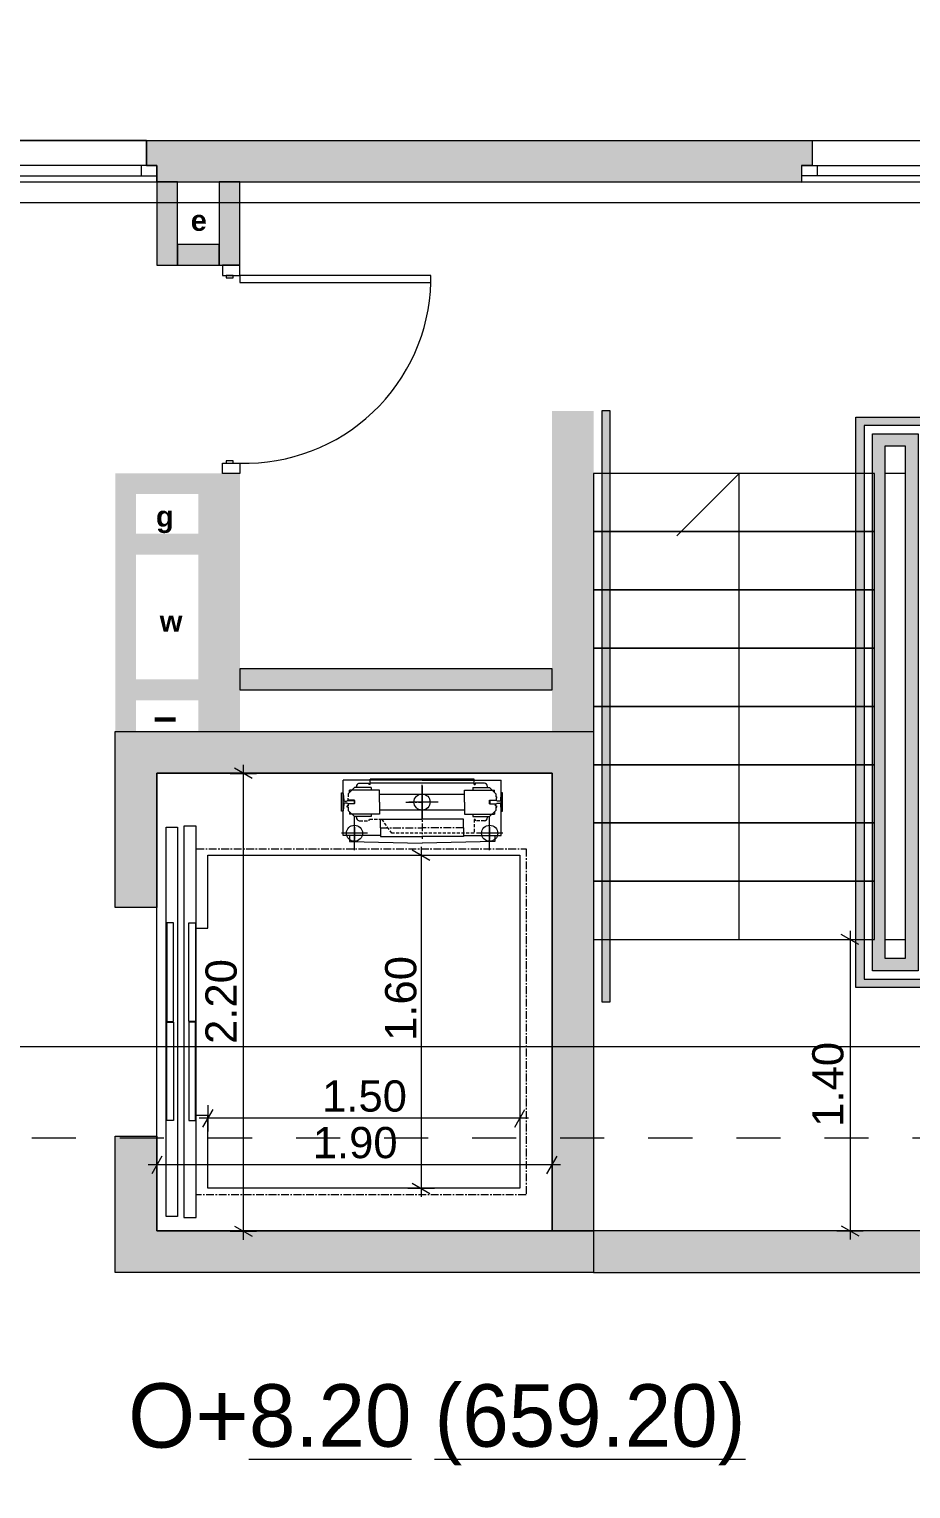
# Model space of a CAD drawing. Header units: millimetres. Extents: x 475159934 to 476245151, y 4620917055 to 4621447368.
# Drawn here: x 475284411 to 475288649, y 4621103737 to 4621110751 of the extents above; entities that cross this region are included whole.
import ezdxf

# ---------------------------------------------------------------- set-up
doc = ezdxf.new("R2010")
doc.units = ezdxf.units.MM
doc.header["$MEASUREMENT"] = 0
doc.set_wipeout_variables(frame=1)
for name, pattern in [('CENTER', [25400, 15875, -3175, 3175, -3175]), ('CENTERX2', [60, 37.5, -7.5, 7.5, -7.5]), ('Dashed', [423.333333, 211.666667, -211.666667]), ('DASHEDX2', [22.5, 15, -7.5]), ('PHANTOMX2', [75, 37.5, -7.5, 7.5, -7.5, 7.5, -7.5]), ('Wipeout_Contour', [1000, 0, -1000])]:
    doc.linetypes.add(name, pattern=pattern)
for name, color, linetype, lineweight in [('2D Drafting - General_Pen_No__1_Pen_No__7', 7, 'Continuous', 0), ('2D Drafting - General_Pen_No__1_Pen_No__7_Pen_No__7', 7, 'Continuous', 0), ('2D Drafting - General_Pen_No__250_Pen_No__7_Pen_No__154', 154, 'Continuous', 0), ('2D Drafting - General_Pen_No__250_Pen_No__7_Pen_No__250', 7, 'Continuous', 0), ('2D Drafting - General_Pen_No__250_Pen_No__7_Pen_No__7', 7, 'Continuous', 0), ('Doors_Pen_No__7_Pen_No__7_Pen_No__7', 7, 'Continuous', 0), ('G-Anno-Nplt_Pen_No__4', 7, 'Continuous', 0), ('G-Anno-Nplt_Pen_No__7', 7, 'Continuous', 0), ('gegmebi_Pen_No__7_Pen_No__7', 7, 'Continuous', 0), ('New_._Pen_No__1', 1, 'Continuous', 0), ('New_0_Pen_No__250', 7, 'Continuous', 0), ('New_23-DOOR_Pen_No__250', 7, 'Continuous', 0), ('New_2D Drafting - General_Pen_No__1', 1, 'Continuous', 0), ('New_2D Drafting - General_Pen_No__250_Pen_No__7_Pen_No__154', 154, 'Continuous', 0), ('New_2D Drafting - General_Pen_No__250_Pen_No__7_Pen_No__250', 7, 'Continuous', 0), ('New_2D Drafting - General_Pen_No__250_Pen_No__7_Pen_No__7', 7, 'Continuous', 0), ('New_2D Drafting - General_Pen_No__30_Pen_No__9_Pen_No__9_Pen_No__250', 7, 'Continuous', 0), ('New_2D Drafting - General_Pen_No__30_Pen_No__9_Pen_No__9_Pen_No__4', 7, 'Continuous', 0), ('New_2D Drafting - General_Pen_No__30_Pen_No__9_Pen_No__9_Pen_No__7', 7, 'Continuous', 0), ('New_2D Drafting - General_Pen_No__4', 7, 'Continuous', 0), ('New_31-TM_Pen_No__250', 7, 'Continuous', 0), ('New_51-CENTER-LINE_Pen_No__250', 7, 'Continuous', 0), ('New_CAR RAIL_Pen_No__250', 7, 'Continuous', 0), ('New_shenobebi_Pen_No__1', 1, 'Continuous', 0), ('New_shenobebi_Pen_No__7', 7, 'Continuous', 0), ('New_Structural - Bearing_Pen_No__250', 7, 'Continuous', 0), ('zoma_Pen_No__142', 142, 'Continuous', 0), ('zoma_Pen_No__5_Pen_No__5', 5, 'Continuous', 0)]:
    doc.layers.add(name, color=color, linetype=linetype, lineweight=lineweight)
doc.layers.add('zoma', color=7, linetype='Continuous')
doc.styles.add('GENERATED_STYLE_3', font='arial.ttf')
doc.styles.add('GENERATED_STYLE_6', font='avaza.ttf')
doc.styles.add('GENERATED_STYLE_8', font='arialbd.ttf')
doc.dimstyles.new('GENERATED_STYLE__24', dxfattribs={"dimtxt": 150, "dimasz": 64.421331, "dimexe": 0.18, "dimexo": 3, "dimgap": 0, "dimtad": 1, "dimlfac": 0.001, "dimzin": 0, "dimdsep": 46, "dimtxsty": 'GENERATED_STYLE_3', "dimblk": 'ARROWHEAD_2', "dimblk1": 'ARROWHEAD_2', "dimblk2": 'ARROWHEAD_2', "dimcen": 0.09, "dimclrd": 142, "dimclre": 142, "dimclrt": 142, "dimadec": 0, "dimazin": 0, "dimtfac": 1, "dimtdec": 4, "dimtmove": 2, "dimatfit": 3, "dimfxl": 1, "dimtolj": 1, "dimtzin": 0, "dimarcsym": 0})
doc.dimstyles.new('GENERATED_STYLE__25', dxfattribs={"dimtxt": 150, "dimasz": 64.421331, "dimexe": 0.18, "dimexo": 3, "dimgap": 0, "dimtad": 1, "dimtih": 1, "dimtoh": 1, "dimlfac": 0.001, "dimzin": 0, "dimdsep": 46, "dimtxsty": 'GENERATED_STYLE_3', "dimblk": 'ARROWHEAD_2', "dimblk1": 'ARROWHEAD_2', "dimblk2": 'ARROWHEAD_2', "dimcen": 0.09, "dimclrd": 142, "dimclre": 142, "dimclrt": 142, "dimadec": 0, "dimazin": 0, "dimtfac": 1, "dimtdec": 4, "dimtmove": 0, "dimatfit": 3, "dimfxl": 1, "dimtolj": 1, "dimtzin": 0, "dimarcsym": 0})
doc.dimstyles.new('GENERATED_STYLE__3', dxfattribs={"dimtxt": 200, "dimasz": 64.421331, "dimexe": 0.18, "dimexo": 3, "dimgap": 0, "dimtad": 1, "dimtih": 1, "dimtoh": 1, "dimlfac": 0.001, "dimzin": 0, "dimdsep": 46, "dimtxsty": 'GENERATED_STYLE_3', "dimblk": 'ARROWHEAD_2', "dimblk1": 'ARROWHEAD_2', "dimblk2": 'ARROWHEAD_2', "dimcen": 0.09, "dimclrd": 142, "dimclre": 142, "dimclrt": 142, "dimadec": 0, "dimazin": 0, "dimtfac": 1, "dimtdec": 4, "dimtmove": 0, "dimatfit": 3, "dimfxl": 1, "dimtolj": 1, "dimtzin": 0, "dimarcsym": 0})
doc.dimstyles.new('GENERATED_STYLE__5', dxfattribs={"dimtxt": 150, "dimasz": 64.421331, "dimexe": 0.18, "dimexo": 3, "dimgap": 0, "dimtad": 1, "dimlfac": 0.001, "dimzin": 0, "dimdsep": 46, "dimtxsty": 'GENERATED_STYLE_3', "dimblk": 'ARROWHEAD_2', "dimblk1": 'ARROWHEAD_2', "dimblk2": 'ARROWHEAD_2', "dimcen": 0.09, "dimclrd": 142, "dimclre": 142, "dimclrt": 142, "dimadec": 0, "dimazin": 0, "dimtfac": 1, "dimtdec": 4, "dimtmove": 0, "dimatfit": 3, "dimfxl": 1, "dimtolj": 1, "dimtzin": 0, "dimarcsym": 0})
doc.dimstyles.new('GENERATED_STYLE__6', dxfattribs={"dimtxt": 200, "dimasz": 64.421331, "dimexe": 0.18, "dimexo": 3, "dimgap": 0, "dimtad": 1, "dimlfac": 0.001, "dimzin": 0, "dimdsep": 46, "dimtxsty": 'GENERATED_STYLE_3', "dimblk": 'ARROWHEAD_2', "dimblk1": 'ARROWHEAD_2', "dimblk2": 'ARROWHEAD_2', "dimcen": 0.09, "dimclrd": 142, "dimclre": 142, "dimclrt": 142, "dimadec": 0, "dimazin": 0, "dimtfac": 1, "dimtdec": 4, "dimtmove": 0, "dimatfit": 3, "dimfxl": 1, "dimtolj": 1, "dimtzin": 0, "dimarcsym": 0})

# ---------------------------------------------------------------- blocks, each defined once
blk = doc.blocks.new('*D777', base_point=(475826095.8, 4621095193.2))
at = {"layer": 'zoma_Pen_No__142', "color": 142, "linetype": 'Continuous', "lineweight": 0, "transparency": 16777216}
for p, q in [((475288399.8, 4621106352.1), (475288315, 4621106401)), ((475288357.4, 4621106418), (475288357.4, 4621106376.6)), ((475288293.8, 4621106376.6), (475288421, 4621106376.6)), ((475288357.4, 4621106376.6), (475288357.4, 4621104976.6)), ((475288315, 4621105001), (475288399.8, 4621104952.1)), ((475288293.8, 4621104976.6), (475288421, 4621104976.6)), ((475288357.4, 4621104976.6), (475288357.4, 4621104935.1))]:
    blk.add_line(p, q, dxfattribs=at)
at = {"layer": 'zoma_Pen_No__142', "color": 142, "lineweight": 0, "transparency": 16777216, "insert": (475288327.4, 4621105476.4), "char_height": 150, "attachment_point": 7, "rotation": 90, "style": 'GENERATED_STYLE_3'}
blk.add_mtext('\\A1;{\\pql;\\fArial|b0|i0|c204|p0;\\W1.000000;1.40}', dxfattribs=at)
blk = doc.blocks.new('ARROWHEAD_2')
at = {"color": 0, "linetype": 'Continuous', "lineweight": 0}
for p, q in [((0, 0), (-1, 0)), ((-0.38, -0.66), (0.38, 0.66))]:
    blk.add_line(p, q, dxfattribs=at)
blk = doc.blocks.new('*D778', base_point=(475826095.8, 4621095193.2))
at = {"layer": 'zoma_Pen_No__142', "color": 142, "linetype": 'Continuous', "lineweight": 0, "transparency": 16777216}
for p, q in [((475288399.8, 4621106352.1), (475288315, 4621106401)), ((475288357.4, 4621106418), (475288357.4, 4621106376.6)), ((475288293.8, 4621106376.6), (475288421, 4621106376.6)), ((475288357.4, 4621106376.6), (475288357.4, 4621104976.6)), ((475288315, 4621105001), (475288399.8, 4621104952.1)), ((475288293.8, 4621104976.6), (475288421, 4621104976.6)), ((475288357.4, 4621104976.6), (475288357.4, 4621104935.1))]:
    blk.add_line(p, q, dxfattribs=at)
at = {"layer": 'zoma_Pen_No__142', "color": 142, "lineweight": 0, "transparency": 16777216, "insert": (475288327.4, 4621105476.4), "char_height": 150, "attachment_point": 7, "rotation": 90, "style": 'GENERATED_STYLE_3'}
blk.add_mtext('\\A1;{\\pql;\\fArial|b0|i0|c204|p0;\\W1.000000;1.40}', dxfattribs=at)
blk = doc.blocks.new('*D814', base_point=(475826095.8, 4621095193.2))
at = {"layer": 'zoma_Pen_No__142', "color": 142, "linetype": 'Continuous', "lineweight": 0, "transparency": 16777216}
for p, q in [((475283324.3, 4621088891), (475283324.3, 4621089018.1)), ((475289824.3, 4621088891), (475289824.3, 4621089018.1)), ((475283348.8, 4621088996.9), (475283299.9, 4621088912.2)), ((475283324.3, 4621088954.5), (475289824.3, 4621088954.5)), ((475289848.8, 4621088996.9), (475289799.9, 4621088912.2))]:
    blk.add_line(p, q, dxfattribs=at)
at = {"layer": 'zoma_Pen_No__142', "color": 142, "lineweight": 0, "transparency": 16777216, "char_height": 200, "attachment_point": 7, "style": 'GENERATED_STYLE_3'}
for s, insert in [('\\A1;{\\pql;\\fArial|b0|i0|c204|p0;\\W1.000000;6.50}', (475286307.4, 4621088994.5)), ('\\A1;{\\pql;\\fArial|b0|i0|c204|p0;\\W1.000000;0.40}', (475289266, 4621088994.5))]:
    blk.add_mtext(s, dxfattribs=dict(at, insert=insert))
blk = doc.blocks.new('*D837', base_point=(475826095.8, 4621095193.2))
at = {"layer": 'zoma_Pen_No__142', "color": 142, "linetype": 'Continuous', "lineweight": 0, "transparency": 16777216}
for p, q in [((475283319.4, 4621112315.7), (475283319.4, 4621112442.8)), ((475289819.4, 4621112315.7), (475289819.4, 4621112442.8)), ((475283343.8, 4621112421.6), (475283294.9, 4621112336.8)), ((475283319.4, 4621112379.2), (475289819.4, 4621112379.2)), ((475289843.8, 4621112421.6), (475289794.9, 4621112336.8))]:
    blk.add_line(p, q, dxfattribs=at)
at = {"layer": 'zoma_Pen_No__142', "color": 142, "lineweight": 0, "transparency": 16777216, "char_height": 200, "attachment_point": 7, "style": 'GENERATED_STYLE_3'}
for s, insert in [('\\A1;{\\pql;\\fArial|b0|i0|c204|p0;\\W1.000000;6.50}', (475286302.4, 4621112419.2)), ('\\A1;{\\pql;\\fArial|b0|i0|c204|p0;\\W1.000000;0.40}', (475289261, 4621112419.2))]:
    blk.add_mtext(s, dxfattribs=dict(at, insert=insert))
blk = doc.blocks.new('*D934', base_point=(475826095.8, 4621095193.2))
at = {"layer": 'zoma_Pen_No__142', "color": 142, "linetype": 'Continuous', "lineweight": 0, "transparency": 16777216}
for p, q in [((475299999.4, 4621110216.4), (475299999.4, 4621110257.9)), ((475300063, 4621110216.4), (475299935.8, 4621110216.4)), ((475300041.8, 4621110192), (475299957, 4621110240.9)), ((475299999.4, 4621090861.8), (475299999.4, 4621110216.4)), ((475300063, 4621090861.8), (475299935.8, 4621090861.8)), ((475299957, 4621090886.3), (475300041.8, 4621090837.3)), ((475299999.4, 4621090820.3), (475299999.4, 4621090861.8))]:
    blk.add_line(p, q, dxfattribs=at)
at = {"layer": 'zoma_Pen_No__142', "color": 142, "lineweight": 0, "transparency": 16777216, "insert": (475299959.4, 4621100195.9), "char_height": 200, "attachment_point": 7, "rotation": 90, "style": 'GENERATED_STYLE_3'}
blk.add_mtext('\\A1;{\\pql;\\fArial|b0|i0|c204|p0;\\W1.000000;19.35}', dxfattribs=at)
blk = doc.blocks.new('*D948', base_point=(475826095.8, 4621095193.2))
at = {"layer": 'zoma_Pen_No__142', "color": 142, "linetype": 'Continuous', "lineweight": 0, "transparency": 16777216}
for p, q in [((475299218.8, 4621110216.4), (475299218.8, 4621110257.9)), ((475299282.4, 4621110216.4), (475299155.2, 4621110216.4)), ((475299261.2, 4621110192), (475299176.4, 4621110240.9)), ((475299218.8, 4621109816.4), (475299218.8, 4621110216.4)), ((475299176.4, 4621109840.9), (475299261.2, 4621109792)), ((475299282.4, 4621109816.4), (475299155.2, 4621109816.4))]:
    blk.add_line(p, q, dxfattribs=at)
blk = doc.blocks.new('*D2030', base_point=(475826095.8, 4621095193.2))
at = {"layer": 'zoma_Pen_No__142', "color": 142, "linetype": 'Continuous', "lineweight": 0, "transparency": 16777216}
for p, q in [((475285024.4, 4621105357.2), (475285024.4, 4621105230)), ((475286924.4, 4621105357.2), (475286924.4, 4621105230)), ((475285024.4, 4621105293.6), (475284982.9, 4621105293.6)), ((475285048.8, 4621105336), (475284999.9, 4621105251.2)), ((475286924.4, 4621105293.6), (475285024.4, 4621105293.6)), ((475286899.9, 4621105251.2), (475286948.8, 4621105336)), ((475286965.8, 4621105293.6), (475286924.4, 4621105293.6))]:
    blk.add_line(p, q, dxfattribs=at)
at = {"layer": 'zoma_Pen_No__142', "color": 142, "lineweight": 0, "transparency": 16777216, "insert": (475285774.2, 4621105323.6), "char_height": 150, "attachment_point": 7, "style": 'GENERATED_STYLE_3'}
blk.add_mtext('\\A1;{\\pql;\\fArial|b0|i0|c204|p0;\\W1.000000;1.90}', dxfattribs=at)
blk = doc.blocks.new('*D2031', base_point=(475826095.8, 4621095193.2))
at = {"layer": 'zoma_Pen_No__142', "color": 142, "linetype": 'Continuous', "lineweight": 0, "transparency": 16777216}
for p, q in [((475286295.1, 4621106822.5), (475286295.1, 4621106781)), ((475286231.5, 4621106781), (475286358.7, 4621106781)), ((475286337.5, 4621106756.6), (475286252.7, 4621106805.5)), ((475286295.1, 4621106781), (475286295.1, 4621105181)), ((475286252.7, 4621105205.5), (475286337.5, 4621105156.6)), ((475286231.5, 4621105181), (475286358.7, 4621105181)), ((475286295.1, 4621105181), (475286295.1, 4621105139.6))]:
    blk.add_line(p, q, dxfattribs=at)
at = {"layer": 'zoma_Pen_No__142', "color": 142, "lineweight": 0, "transparency": 16777216, "insert": (475286274.1, 4621105889.3), "char_height": 150, "attachment_point": 7, "rotation": 90, "style": 'GENERATED_STYLE_3'}
blk.add_mtext('\\A1;{\\pql;\\fArial|b0|i0|c204|p0;\\W1.000000;1.60}', dxfattribs=at)
blk = doc.blocks.new('*D2032', base_point=(475826095.8, 4621095193.2))
at = {"layer": 'zoma_Pen_No__142', "color": 142, "linetype": 'Continuous', "lineweight": 0, "transparency": 16777216}
for p, q in [((475285293.8, 4621105559.8), (475285244.9, 4621105475)), ((475285269.4, 4621105581), (475285269.4, 4621105453.8)), ((475286744.9, 4621105475), (475286793.8, 4621105559.8)), ((475286769.4, 4621105581), (475286769.4, 4621105453.8)), ((475285269.4, 4621105517.4), (475285227.9, 4621105517.4)), ((475286769.4, 4621105517.4), (475285269.4, 4621105517.4)), ((475286810.8, 4621105517.4), (475286769.4, 4621105517.4))]:
    blk.add_line(p, q, dxfattribs=at)
at = {"layer": 'zoma_Pen_No__142', "color": 142, "lineweight": 0, "transparency": 16777216, "insert": (475285819.2, 4621105547.4), "char_height": 150, "attachment_point": 7, "style": 'GENERATED_STYLE_3'}
blk.add_mtext('\\A1;{\\pql;\\fArial|b0|i0|c204|p0;\\W1.000000;1.50}', dxfattribs=at)
blk = doc.blocks.new('*D2033', base_point=(475826095.8, 4621095193.2))
at = {"layer": 'zoma_Pen_No__142', "color": 142, "linetype": 'Continuous', "lineweight": 0, "transparency": 16777216}
for p, q in [((475285376.9, 4621107174.8), (475285504, 4621107174.8)), ((475285482.8, 4621107150.3), (475285398.1, 4621107199.2)), ((475285440.4, 4621107216.2), (475285440.4, 4621107174.8)), ((475285440.4, 4621107174.8), (475285440.4, 4621104974.8)), ((475285398.1, 4621104999.2), (475285482.8, 4621104950.3)), ((475285376.9, 4621104974.8), (475285504, 4621104974.8)), ((475285440.4, 4621104974.8), (475285440.4, 4621104933.3))]:
    blk.add_line(p, q, dxfattribs=at)
at = {"layer": 'zoma_Pen_No__142', "color": 142, "lineweight": 0, "transparency": 16777216, "insert": (475285410.4, 4621105874.6), "char_height": 150, "attachment_point": 7, "rotation": 90, "style": 'GENERATED_STYLE_3'}
blk.add_mtext('\\A1;{\\pql;\\fArial|b0|i0|c204|p0;\\W1.000000;2.20}', dxfattribs=at)

msp = doc.modelspace()

# ---------------------------------------------------------------- hatches: boundary and pattern name
at = {"layer": '2D Drafting - General_Pen_No__250_Pen_No__7_Pen_No__154', "linetype": 'Continuous', "lineweight": 0}
msp.add_hatch(color=154, dxfattribs=at).paths.add_polyline_path([(475288174.337, 4621110216.269), (475288174.34, 4621110096.269), (475288124.343, 4621110096.269), (475288124.343, 4621110016.267), (475285024.343, 4621110016.267), (475285024.343, 4621110096.269), (475284974.345, 4621110096.269), (475284974.349, 4621110216.269)])
at = {"layer": '2D Drafting - General_Pen_No__250_Pen_No__7_Pen_No__7', "linetype": 'Continuous', "lineweight": 0}
for points in [[(475285324.351, 4621110016.346), (475285324.351, 4621109616.388), (475285424.351, 4621109616.388), (475285424.351, 4621110016.346)], [(475286924.343, 4621108916.388), (475286924.343, 4621107376.356), (475287124.343, 4621107376.356), (475287124.343, 4621108916.388)], [(475285424.351, 4621108616.388), (475285224.35, 4621108616.388), (475285224.35, 4621107376.356), (475285424.351, 4621107376.356)]]:
    msp.add_hatch(color=7, dxfattribs=at).paths.add_polyline_path(points)
at = {"layer": 'G-Anno-Nplt_Pen_No__7', "linetype": 'Continuous', "lineweight": 0}
msp.add_hatch(color=7, dxfattribs=at).paths.add_polyline_path([(475287124.343, 4621104776.356), (475290224.343, 4621104776.356), (475290224.343, 4621104976.356), (475287124.343, 4621104976.356)])
at = {"layer": 'New_2D Drafting - General_Pen_No__1', "linetype": 'Continuous', "lineweight": 0}
msp.add_hatch(color=1, dxfattribs=at).paths.add_polyline_path([(475287164.343, 4621106076.388), (475287204.343, 4621106076.388), (475287204.343, 4621108916.388), (475287164.343, 4621108916.388)])
h = msp.add_hatch(color=1, dxfattribs=at)
h.paths.add_polyline_path([(475288764.343, 4621106146.281), (475288384.343, 4621106146.281), (475288384.343, 4621106276.388), (475288384.343, 4621108886.295), (475288764.343, 4621108886.295)])
h.paths.add_polyline_path([(475288424.343, 4621106186.281), (475288724.343, 4621106186.281), (475288724.343, 4621108846.295), (475288424.343, 4621108846.295)], flags=0)
h = msp.add_hatch(color=1, dxfattribs=at)
h.paths.add_polyline_path([(475288684.343, 4621106226.281), (475288464.343, 4621106226.281), (475288464.343, 4621108806.295), (475288684.343, 4621108806.295)])
h.paths.add_polyline_path([(475288624.343, 4621106286.281), (475288624.343, 4621108746.295), (475288524.343, 4621108746.295), (475288524.343, 4621106286.281)], flags=0)
at = {"layer": 'New_2D Drafting - General_Pen_No__250_Pen_No__7_Pen_No__154', "linetype": 'Continuous', "lineweight": 0}
for points in [[(475287124.364, 4621104976.349), (475286924.364, 4621104976.349), (475286924.364, 4621107176.349), (475285024.364, 4621107176.349), (475285024.364, 4621106531.039), (475284824.364, 4621106531.039), (475284824.364, 4621107376.349), (475287124.364, 4621107376.349), (475287124.364, 4621107176.349)], [(475287124.364, 4621104776.349), (475286924.364, 4621104776.349), (475284824.364, 4621104776.349), (475284824.364, 4621105431.039), (475285024.364, 4621105431.039), (475285024.364, 4621104976.349), (475286924.364, 4621104976.349), (475287124.364, 4621104976.349)]]:
    msp.add_hatch(color=154, dxfattribs=at).paths.add_polyline_path(points)
at = {"layer": 'New_2D Drafting - General_Pen_No__250_Pen_No__7_Pen_No__7', "linetype": 'Continuous', "lineweight": 0}
for points in [[(475285124.35, 4621110016.388), (475285024.35, 4621110016.388), (475285024.35, 4621109616.388), (475285124.35, 4621109616.388)], [(475286924.35, 4621107576.901), (475286924.35, 4621107676.901), (475285424.35, 4621107676.901), (475285424.35, 4621107576.901)]]:
    msp.add_hatch(color=7, dxfattribs=at).paths.add_polyline_path(points)
at = {"layer": 'New_2D Drafting - General_Pen_No__30_Pen_No__9_Pen_No__9_Pen_No__4', "linetype": 'Continuous', "lineweight": 0}
for points in [[(475285324.351, 4621109716.388), (475285124.35, 4621109716.388), (475285124.35, 4621109616.388), (475285324.351, 4621109616.388)], [(475284924.35, 4621108616.388), (475284924.35, 4621108516.356), (475285224.35, 4621108516.356), (475285224.35, 4621108616.388)]]:
    msp.add_hatch(color=7, dxfattribs=at).paths.add_polyline_path(points)
at = {"layer": 'New_2D Drafting - General_Pen_No__30_Pen_No__9_Pen_No__9_Pen_No__7', "linetype": 'Continuous', "lineweight": 0}
for points in [[(475284824.35, 4621108616.388), (475284824.35, 4621107376.356), (475284924.35, 4621107376.356), (475284924.35, 4621108616.388)], [(475285224.35, 4621108226.356), (475285224.35, 4621108326.356), (475284924.35, 4621108326.356), (475284924.35, 4621108226.356)], [(475285224.35, 4621107526.358), (475285224.35, 4621107626.358), (475284924.35, 4621107626.358), (475284924.35, 4621107526.358)]]:
    msp.add_hatch(color=7, dxfattribs=at).paths.add_polyline_path(points)

# ---------------------------------------------------------------- linework, layer by layer
at = {"layer": '2D Drafting - General_Pen_No__1_Pen_No__7', "color": 7, "linetype": 'Continuous', "lineweight": 0, "flags": 128}
msp.add_lwpolyline([(475289824.343, 4621109916.431), (475283324.343, 4621109916.431), (475283324.343, 4621110216.431), (475289824.343, 4621110216.431)], close=True, dxfattribs=at)
at = {"layer": '2D Drafting - General_Pen_No__1_Pen_No__7_Pen_No__7', "color": 7, "linetype": 'Continuous', "lineweight": 0}
msp.add_arc((475285449.351, 4621109558.666), 893.239, 268.396194, 358.396194, dxfattribs=at)
at = {"layer": '2D Drafting - General_Pen_No__250_Pen_No__7_Pen_No__250', "color": 7, "linetype": 'Continuous', "lineweight": 0, "flags": 128}
msp.add_lwpolyline([(475285324.351, 4621110016.346), (475285324.351, 4621109616.388), (475285424.351, 4621109616.388), (475285424.351, 4621110016.346)], close=True, dxfattribs=at)
at = {"layer": '2D Drafting - General_Pen_No__250_Pen_No__7_Pen_No__7', "color": 7, "linetype": 'Continuous', "lineweight": 0, "flags": 128}
msp.add_lwpolyline([(475288174.337, 4621110216.269), (475288174.34, 4621110096.269), (475288124.343, 4621110096.269), (475288124.343, 4621110016.267), (475285024.343, 4621110016.267), (475285024.343, 4621110096.269), (475284974.345, 4621110096.269), (475284974.349, 4621110216.269)], close=True, dxfattribs=at)
at = {"layer": 'Doors_Pen_No__7_Pen_No__7_Pen_No__7', "color": 7, "linetype": 'Continuous', "lineweight": 0, "flags": 128}
for points in [[(475285339.684, 4621109616.388), (475285339.684, 4621109567), (475285424.351, 4621109567), (475285424.351, 4621109616.388)], [(475285357.684, 4621109567), (475285357.684, 4621109555.888), (475285391.018, 4621109555.888), (475285391.018, 4621109567)], [(475285424.351, 4621109567), (475285424.351, 4621109533.666), (475286342.24, 4621109533.666), (475286342.24, 4621109567)], [(475285339.684, 4621108616.388), (475285339.684, 4621108665.777), (475285424.351, 4621108665.777), (475285424.351, 4621108616.388)], [(475285357.684, 4621108676.888), (475285357.684, 4621108665.777), (475285391.018, 4621108665.777), (475285391.018, 4621108676.888)]]:
    msp.add_lwpolyline(points, close=True, dxfattribs=at)
at = {"layer": 'G-Anno-Nplt_Pen_No__4', "color": 7, "linetype": 'Continuous', "lineweight": 0, "flags": 128}
msp.add_lwpolyline([(475287124.343, 4621104776.356), (475290224.343, 4621104776.356), (475290224.343, 4621104976.356), (475287124.343, 4621104976.356)], close=True, dxfattribs=at)
at = {"layer": 'gegmebi_Pen_No__7_Pen_No__7', "color": 7, "linetype": 'Continuous', "lineweight": 0, "flags": 128}
for points in [[(475288474.343, 4621108336.388), (475288474.343, 4621108616.388), (475287124.343, 4621108616.388), (475287124.343, 4621108336.388)], [(475288524.343, 4621106376.388), (475288624.343, 4621106376.388), (475288624.343, 4621108616.388), (475288524.343, 4621108616.388)], [(475288474.343, 4621108056.388), (475288474.343, 4621108336.388), (475287124.343, 4621108336.388), (475287124.343, 4621108056.388)], [(475288474.343, 4621107776.388), (475288474.343, 4621108056.388), (475287124.343, 4621108056.388), (475287124.343, 4621107776.388)], [(475288474.343, 4621107496.388), (475288474.343, 4621107776.388), (475287124.343, 4621107776.388), (475287124.343, 4621107496.388)], [(475288474.343, 4621107216.388), (475288474.343, 4621107496.388), (475287124.343, 4621107496.388), (475287124.343, 4621107216.388)], [(475288474.343, 4621106936.388), (475288474.343, 4621107216.388), (475287124.343, 4621107216.388), (475287124.343, 4621106936.388)], [(475288474.343, 4621106656.388), (475288474.343, 4621106936.388), (475287124.343, 4621106936.388), (475287124.343, 4621106656.388)], [(475288474.343, 4621106376.388), (475288474.343, 4621106656.388), (475287124.343, 4621106656.388), (475287124.343, 4621106376.388)]]:
    msp.add_lwpolyline(points, close=True, dxfattribs=at)
msp.add_lwpolyline([(475287824.343, 4621106376.388), (475287824.343, 4621108616.388), (475287524.343, 4621108316.388)], dxfattribs=at)
at = {"layer": 'New_0_Pen_No__250', "color": 7, "linetype": 'Continuous', "lineweight": 0}
for p, q in [((475285944.364, 4621107077.039), (475285974.364, 4621107107.039)), ((475286054.364, 4621107107.039), (475285974.364, 4621107107.039)), ((475285984.364, 4621107107.039), (475285984.364, 4621107112.039)), ((475285999.364, 4621107127.039), (475286044.364, 4621107127.039)), ((475286044.364, 4621107127.039), (475286044.364, 4621107121.039)), ((475286049.364, 4621107121.039), (475286044.364, 4621107121.039)), ((475286549.364, 4621107147.039), (475286049.364, 4621107147.039)), ((475286049.364, 4621107121.039), (475286049.364, 4621107127.039)), ((475286549.364, 4621107127.039), (475286049.364, 4621107127.039)), ((475286054.364, 4621107107.039), (475286054.364, 4621107094.539)), ((475286544.364, 4621107107.039), (475286544.364, 4621107094.539)), ((475286544.364, 4621107107.039), (475286624.364, 4621107107.039)), ((475286549.364, 4621107121.039), (475286549.364, 4621107127.039)), ((475286549.364, 4621107121.039), (475286554.364, 4621107121.039)), ((475286554.364, 4621107127.039), (475286554.364, 4621107121.039)), ((475286599.364, 4621107127.039), (475286554.364, 4621107127.039)), ((475286614.364, 4621107107.039), (475286614.364, 4621107112.039)), ((475286654.364, 4621107077.039), (475286624.364, 4621107107.039)), ((475285942.364, 4621107055.539), (475285942.364, 4621107045.539)), ((475285975.364, 4621107045.539), (475285942.364, 4621107045.539)), ((475285944.364, 4621107077.039), (475285944.364, 4621107061.539)), ((475285975.364, 4621107028.539), (475285945.364, 4621107028.539)), ((475285945.364, 4621107022.099), (475285945.364, 4621107028.539)), ((475286094.364, 4621107094.539), (475285951.364, 4621107094.539)), ((475285951.364, 4621107084.039), (475285951.364, 4621107094.539)), ((475285975.364, 4621107028.539), (475285975.364, 4621107045.539)), ((475286094.364, 4621107037.039), (475286094.364, 4621107094.539)), ((475286094.364, 4621107074.539), (475286504.364, 4621107074.539)), ((475286094.364, 4621107037.039), (475286094.364, 4621106979.539)), ((475286504.364, 4621107037.039), (475286504.364, 4621107094.539)), ((475286504.364, 4621107094.539), (475286647.364, 4621107094.539)), ((475286504.364, 4621107037.039), (475286504.364, 4621106979.539)), ((475286623.364, 4621107045.539), (475286656.364, 4621107045.539)), ((475286623.364, 4621107028.539), (475286623.364, 4621107045.539)), ((475286623.364, 4621107028.539), (475286653.364, 4621107028.539)), ((475286647.364, 4621107084.039), (475286647.364, 4621107094.539)), ((475286653.364, 4621107022.099), (475286653.364, 4621107028.539)), ((475286654.364, 4621107077.039), (475286654.364, 4621107061.539)), ((475286654.364, 4621107061.539), (475286659.364, 4621107061.539)), ((475286656.364, 4621107055.539), (475286656.364, 4621107045.539)), ((475286656.364, 4621107055.539), (475286659.364, 4621107055.539)), ((475286659.364, 4621107055.539), (475286659.364, 4621107061.539)), ((475285945.364, 4621107018.539), (475285940.364, 4621107018.539)), ((475285940.364, 4621107012.539), (475285940.364, 4621107018.539)), ((475285944.364, 4621107012.539), (475285940.364, 4621107012.539)), ((475285944.364, 4621107012.539), (475285944.364, 4621106997.039)), ((475285944.364, 4621106997.039), (475285974.364, 4621106967.039)), ((475285945.364, 4621107018.539), (475285945.364, 4621107022.099)), ((475285951.364, 4621106990.039), (475285951.364, 4621106979.539)), ((475286094.364, 4621106979.539), (475285951.364, 4621106979.539)), ((475286054.364, 4621106967.039), (475285974.364, 4621106967.039)), ((475285984.364, 4621106962.039), (475285984.364, 4621106967.039)), ((475286054.364, 4621106979.539), (475286054.364, 4621106967.039)), ((475286094.364, 4621106999.539), (475286504.364, 4621106999.539)), ((475286504.364, 4621106979.539), (475286647.364, 4621106979.539)), ((475286544.364, 4621106979.539), (475286544.364, 4621106967.039)), ((475286544.364, 4621106967.039), (475286624.364, 4621106967.039)), ((475286614.364, 4621106962.039), (475286614.364, 4621106967.039)), ((475286654.364, 4621106997.039), (475286624.364, 4621106967.039)), ((475286647.364, 4621106990.039), (475286647.364, 4621106979.539)), ((475286653.364, 4621107018.539), (475286653.364, 4621107022.099)), ((475286653.364, 4621107018.539), (475286658.364, 4621107018.539)), ((475286654.364, 4621107012.539), (475286654.364, 4621106997.039)), ((475286654.364, 4621107012.539), (475286658.364, 4621107012.539)), ((475286658.364, 4621107012.539), (475286658.364, 4621107018.539)), ((475285269.364, 4621106431.039), (475285269.364, 4621106781.039)), ((475285214.364, 4621106431.039), (475285269.364, 4621106431.039))]:
    msp.add_line(p, q, dxfattribs=at)
at = {"layer": 'New_0_Pen_No__250', "color": 7, "linetype": 'PHANTOMX2', "lineweight": 0}
for p, q in [((475286049.364, 4621107121.039), (475286049.364, 4621107147.039)), ((475286549.364, 4621107121.039), (475286549.364, 4621107147.039))]:
    msp.add_line(p, q, dxfattribs=at)
at = {"layer": 'New_0_Pen_No__250', "color": 7, "linetype": 'CENTER', "lineweight": 0}
for p, q in [((475286299.601, 4621106955.103), (475286299.601, 4621107118.974)), ((475286362.351, 4621107037.039), (475286236.851, 4621107037.039)), ((475285974.601, 4621106805.103), (475285974.601, 4621106968.974)), ((475286624.601, 4621106805.103), (475286624.601, 4621106968.974)), ((475286037.351, 4621106887.039), (475285911.851, 4621106887.039)), ((475286687.351, 4621106887.039), (475286561.851, 4621106887.039))]:
    msp.add_line(p, q, dxfattribs=at)
at = {"layer": 'New_0_Pen_No__250', "color": 7, "linetype": 'DASHEDX2', "lineweight": 0}
for p, q in [((475285999.364, 4621106947.039), (475286044.364, 4621106947.039)), ((475286107.221, 4621106953.039), (475286044.364, 4621106953.039)), ((475286044.364, 4621106953.039), (475286044.364, 4621106947.039)), ((475286154.364, 4621106887.039), (475286107.221, 4621106953.039)), ((475286549.364, 4621106953.039), (475286549.364, 4621106887.039)), ((475286554.364, 4621106953.039), (475286549.364, 4621106953.039)), ((475286554.364, 4621106953.039), (475286554.364, 4621106947.039)), ((475286599.364, 4621106947.039), (475286554.364, 4621106947.039)), ((475286549.364, 4621106887.039), (475286154.364, 4621106887.039))]:
    msp.add_line(p, q, dxfattribs=at)
at = {"layer": 'New_0_Pen_No__250', "color": 7, "linetype": 'Continuous', "lineweight": 0}
for points in [[(475286338.351, 4621107037.039, -1), (475286260.851, 4621107037.039, -1)], [(475286013.351, 4621106887.039, -1), (475285935.851, 4621106887.039, -1)], [(475286663.351, 4621106887.039, -1), (475286585.851, 4621106887.039, -1)]]:
    msp.add_lwpolyline(points, format="xyb", close=True, dxfattribs=at)
for points in [[(475286329.855, 4621107037.039), (475286269.347, 4621107037.039)], [(475286299.601, 4621107066.577), (475286299.601, 4621107007.5)], [(475285974.601, 4621106916.577), (475285974.601, 4621106857.5)], [(475286624.601, 4621106916.577), (475286624.601, 4621106857.5)], [(475286004.855, 4621106887.039), (475285944.347, 4621106887.039)], [(475286654.855, 4621106887.039), (475286594.347, 4621106887.039)], [(475285269.364, 4621106781.039), (475286769.364, 4621106781.039), (475286769.364, 4621105181.039), (475285269.364, 4621105181.039), (475285269.364, 4621105531.039), (475285214.364, 4621105531.039)]]:
    msp.add_lwpolyline(points, dxfattribs=at)
for centre, start, end in [((475285999.364, 4621107112.039), 109.4712191, 180), ((475285999.364, 4621107112.039), 90, 109.4712207), ((475286599.364, 4621107112.039), 0, 90), ((475285999.364, 4621106962.039), 180, 250.5287809), ((475286599.364, 4621106962.039), 270, 0), ((475285999.364, 4621106962.039), 250.5287793, 270)]:
    msp.add_arc(centre, 15, start, end, dxfattribs=at)
at = {"layer": 'New_23-DOOR_Pen_No__250', "color": 7, "linetype": 'Continuous', "lineweight": 0}
for points in [[(475285124.364, 4621106916.039), (475285124.364, 4621105046.039), (475285069.364, 4621105046.039), (475285069.364, 4621106916.039)], [(475285214.364, 4621105041.039), (475285214.364, 4621106921.039), (475285154.364, 4621106921.039), (475285154.364, 4621105041.039)], [(475285073.364, 4621105982.039), (475285105.364, 4621105982.039), (475285105.364, 4621106456.039), (475285073.364, 4621106456.039)], [(475285210.364, 4621106456.039), (475285210.364, 4621105982.039), (475285178.364, 4621105982.039), (475285178.364, 4621106456.039)], [(475285105.364, 4621105980.039), (475285105.364, 4621105506.039), (475285073.364, 4621105506.039), (475285073.364, 4621105980.039)], [(475285210.364, 4621105506.039), (475285210.364, 4621105980.039), (475285178.364, 4621105980.039), (475285178.364, 4621105506.039)]]:
    msp.add_lwpolyline(points, close=True, dxfattribs=at)
at = {"layer": 'New_2D Drafting - General_Pen_No__250_Pen_No__7_Pen_No__154', "color": 154, "linetype": 'Continuous', "lineweight": 0, "flags": 128}
for points in [[(475287124.364, 4621104976.349), (475286924.364, 4621104976.349), (475286924.364, 4621107176.349), (475285024.364, 4621107176.349), (475285024.364, 4621106531.039), (475284824.364, 4621106531.039), (475284824.364, 4621107376.349), (475287124.364, 4621107376.349), (475287124.364, 4621107176.349)], [(475287124.364, 4621104776.349), (475286924.364, 4621104776.349), (475284824.364, 4621104776.349), (475284824.364, 4621105431.039), (475285024.364, 4621105431.039), (475285024.364, 4621104976.349), (475286924.364, 4621104976.349), (475287124.364, 4621104976.349)]]:
    msp.add_lwpolyline(points, close=True, dxfattribs=at)
at = {"layer": 'New_2D Drafting - General_Pen_No__250_Pen_No__7_Pen_No__250', "color": 7, "linetype": 'Continuous', "lineweight": 0, "flags": 128}
for points in [[(475285124.35, 4621110016.388), (475285024.35, 4621110016.388), (475285024.35, 4621109616.388), (475285124.35, 4621109616.388)], [(475286924.35, 4621107576.901), (475286924.35, 4621107676.901), (475285424.35, 4621107676.901), (475285424.35, 4621107576.901)]]:
    msp.add_lwpolyline(points, close=True, dxfattribs=at)
at = {"layer": 'New_2D Drafting - General_Pen_No__30_Pen_No__9_Pen_No__9_Pen_No__250', "color": 7, "linetype": 'Continuous', "lineweight": 0, "flags": 128}
msp.add_lwpolyline([(475285324.351, 4621109716.388), (475285124.35, 4621109716.388), (475285124.35, 4621109616.388), (475285324.351, 4621109616.388)], close=True, dxfattribs=at)
at = {"layer": 'New_2D Drafting - General_Pen_No__4', "color": 7, "linetype": 'Continuous', "lineweight": 0, "flags": 128}
for points in [[(475287164.343, 4621106076.388), (475287204.343, 4621106076.388), (475287204.343, 4621108916.388), (475287164.343, 4621108916.388)], [(475288764.343, 4621106146.281), (475288384.343, 4621106146.281), (475288384.343, 4621106276.388), (475288384.343, 4621108886.295), (475288764.343, 4621108886.295)], [(475288424.343, 4621106186.281), (475288724.343, 4621106186.281), (475288724.343, 4621108846.295), (475288424.343, 4621108846.295)], [(475288684.343, 4621106226.281), (475288464.343, 4621106226.281), (475288464.343, 4621108806.295), (475288684.343, 4621108806.295)], [(475288624.343, 4621106286.281), (475288624.343, 4621108746.295), (475288524.343, 4621108746.295), (475288524.343, 4621106286.281)]]:
    msp.add_lwpolyline(points, close=True, dxfattribs=at)
at = {"layer": 'New_31-TM_Pen_No__250', "color": 7, "linetype": 'Continuous', "lineweight": 0}
for p, q in [((475286299.601, 4621107142.039), (475285919.601, 4621107142.039)), ((475285919.601, 4621106876.539), (475285919.601, 4621107142.039)), ((475286299.601, 4621107142.039), (475286679.601, 4621107142.039)), ((475286679.601, 4621106876.539), (475286679.601, 4621107142.039)), ((475286099.601, 4621106913.039), (475286099.601, 4621106954.039)), ((475286099.601, 4621106954.039), (475286299.601, 4621106954.039)), ((475286099.601, 4621106913.039), (475286099.601, 4621106912.989)), ((475286099.601, 4621106913.039), (475286099.601, 4621106872.039)), ((475286499.601, 4621106954.039), (475286299.601, 4621106954.039)), ((475286499.601, 4621106913.039), (475286499.601, 4621106954.039)), ((475286499.601, 4621106913.039), (475286499.601, 4621106912.989)), ((475286499.601, 4621106913.039), (475286499.601, 4621106872.039)), ((475286099.601, 4621106876.539), (475285919.601, 4621106876.539)), ((475285950.101, 4621106876.539), (475285950.101, 4621106847.039)), ((475285950.101, 4621106847.039), (475286299.601, 4621106839.439)), ((475286099.601, 4621106872.039), (475286299.601, 4621106872.039)), ((475286499.601, 4621106872.039), (475286299.601, 4621106872.039)), ((475286649.101, 4621106847.039), (475286299.601, 4621106839.439)), ((475286499.601, 4621106876.539), (475286679.601, 4621106876.539)), ((475286649.101, 4621106876.539), (475286649.101, 4621106847.039))]:
    msp.add_line(p, q, dxfattribs=at)
at = {"layer": 'New_31-TM_Pen_No__250', "color": 7, "linetype": 'CENTERX2', "lineweight": 0}
for p, q in [((475286299.601, 4621107114.477), (475286299.601, 4621106860.123)), ((475286222.163, 4621107037.039), (475286299.601, 4621107037.039)), ((475286377.039, 4621107037.039), (475286299.601, 4621107037.039)), ((475286099.601, 4621106913.039), (475286299.601, 4621106913.039)), ((475286499.601, 4621106913.039), (475286299.601, 4621106913.039))]:
    msp.add_line(p, q, dxfattribs=at)
at = {"layer": 'New_51-CENTER-LINE_Pen_No__250', "color": 7, "linetype": 'CENTERX2', "lineweight": 0}
msp.add_lwpolyline([(475285214.364, 4621106812.039), (475286799.364, 4621106812.039), (475286799.364, 4621105150.039), (475285214.364, 4621105150.039)], dxfattribs=at)
at = {"layer": 'New_CAR RAIL_Pen_No__250', "color": 7, "linetype": 'Continuous', "lineweight": 0}
for points in [[(475285974.364, 4621107030.099), (475285973.364, 4621107029.099), (475285940.964, 4621107029.099, 0.35567502), (475285937.047, 4621107032.289), (475285926.845, 4621107032.289, 0.39334069), (475285922.855, 4621107028.576), (475285920.464, 4621106995.323, -0.39334069), (475285917.472, 4621106992.539), (475285912.364, 4621106992.539), (475285912.364, 4621107081.539), (475285917.472, 4621107081.539, -0.39334069), (475285920.464, 4621107078.754), (475285922.855, 4621107045.502, 0.39334069), (475285926.845, 4621107041.789), (475285937.047, 4621107041.789, 0.35567502), (475285940.964, 4621107044.979), (475285973.364, 4621107044.979), (475285974.364, 4621107043.979)], [(475286624.838, 4621107030.099), (475286625.838, 4621107029.099), (475286658.238, 4621107029.099, -0.35567502), (475286662.155, 4621107032.289), (475286672.357, 4621107032.289, -0.39334069), (475286676.346, 4621107028.576), (475286678.737, 4621106995.323, 0.39334069), (475286681.73, 4621106992.539), (475286686.838, 4621106992.539), (475286686.838, 4621107081.539), (475286681.73, 4621107081.539, 0.39334069), (475286678.737, 4621107078.754), (475286676.346, 4621107045.502, -0.39334069), (475286672.357, 4621107041.789), (475286662.155, 4621107041.789, -0.35567502), (475286658.238, 4621107044.979), (475286625.838, 4621107044.979), (475286624.838, 4621107043.979)]]:
    msp.add_lwpolyline(points, format="xyb", close=True, dxfattribs=at)
at = {"layer": 'New_shenobebi_Pen_No__7', "color": 7, "linetype": 'Continuous', "lineweight": 0}
msp.add_lwpolyline([(475286924.364, 4621107176.349), (475286924.364, 4621104976.349), (475285024.364, 4621104976.349), (475285024.364, 4621107176.349)], close=True, dxfattribs=at)
at = {"layer": 'New_Structural - Bearing_Pen_No__250', "color": 7, "linetype": 'Continuous', "lineweight": 0}
for p, q in [((475284974.349, 4621110216.269), (475283474.349, 4621110216.315)), ((475284974.349, 4621110216.269), (475284974.345, 4621110096.269)), ((475288174.337, 4621110216.269), (475289674.337, 4621110216.315)), ((475288174.337, 4621110216.269), (475288174.34, 4621110096.269)), ((475283499.344, 4621110046.314), (475284949.344, 4621110046.27)), ((475284949.345, 4621110096.27), (475283499.345, 4621110096.314)), ((475284949.345, 4621110096.27), (475284949.344, 4621110046.27)), ((475284949.344, 4621110046.27), (475285024.344, 4621110046.267)), ((475285024.345, 4621110096.267), (475284949.345, 4621110096.27)), ((475284974.345, 4621110096.269), (475285024.345, 4621110096.267)), ((475284974.345, 4621110096.269), (475285024.345, 4621110096.267)), ((475285024.344, 4621110046.267), (475285024.343, 4621110016.267)), ((475285024.345, 4621110096.267), (475285024.344, 4621110046.267)), ((475285024.345, 4621110096.267), (475285024.344, 4621110046.267)), ((475288124.34, 4621110096.267), (475288199.34, 4621110096.27)), ((475288174.34, 4621110096.269), (475288124.34, 4621110096.267)), ((475288174.34, 4621110096.269), (475288124.34, 4621110096.267)), ((475288124.34, 4621110096.267), (475288124.342, 4621110046.267)), ((475288124.34, 4621110096.267), (475288124.342, 4621110046.267)), ((475288199.342, 4621110046.27), (475288124.342, 4621110046.267)), ((475288124.342, 4621110046.267), (475288124.343, 4621110016.267)), ((475288199.34, 4621110096.27), (475289649.34, 4621110096.314)), ((475288199.34, 4621110096.27), (475288199.342, 4621110046.27)), ((475289649.342, 4621110046.314), (475288199.342, 4621110046.27)), ((475285024.343, 4621110016.267), (475283424.343, 4621110016.317)), ((475288124.343, 4621110016.267), (475289724.343, 4621110016.317))]:
    msp.add_line(p, q, dxfattribs=at)
at = {"layer": 'zoma_Pen_No__5_Pen_No__5', "color": 5, "linetype": 'Continuous', "lineweight": 0}
for p, q in [((475229343.792, 4621110016.425), (475300771.399, 4621110016.425)), ((475229343.792, 4621105861.789), (475300771.399, 4621105861.789))]:
    msp.add_line(p, q, dxfattribs=at)

# ---------------------------------------------------------------- texts
at = {"layer": 'New_._Pen_No__1', "color": 1, "linetype": 'Continuous', "lineweight": 0, "char_height": 100, "attachment_point": 2, "style": 'GENERATED_STYLE_8'}
for s, insert in [('\\A1;{\\pqc;\\fArial|b1|i0|c204|p0;\\W1.000000;e}', (475285226.206, 4621109881.685)), ('\\A1;{\\pqc;\\fArial|b1|i0|c204|p0;\\W1.000000;g}', (475285063.066, 4621108459.51)), ('\\A1;{\\pqc;\\fArial|b1|i0|c204|p0;\\W1.000000;w}', (475285093.128, 4621107955.296))]:
    msp.add_mtext(s, dxfattribs=dict(at, insert=insert))
at = {"layer": 'New_._Pen_No__1', "color": 1, "linetype": 'Continuous', "lineweight": 0, "insert": (475285014.939, 4621107433.769), "char_height": 100, "attachment_point": 2, "rotation": 90, "style": 'GENERATED_STYLE_8'}
msp.add_mtext('\\A1;{\\pqc;\\fArial|b1|i0|c204|p0;\\W1.000000;I}', dxfattribs=at)

# ---------------------------------------------------------------- dimensions: what is measured, and where the dimension line sits
at = {"layer": 'zoma', "color": 142, "linetype": 'Continuous', "lineweight": 0}
for base, p1, p2, picture, middle in [((475289819.368, 4621112379.229), (475283319.368, 4621107694.734), (475289819.368, 4621107694.734), '*D837', (475286561.364, 4621112519.229)), ((475289824.342, 4621088954.549), (475283324.342, 4621106204.915), (475289824.342, 4621106204.915), '*D814', (475286566.338, 4621089094.549))]:
    dim = msp.add_linear_dim(base=base, p1=p1, p2=p2, dimstyle='GENERATED_STYLE__3', dxfattribs=at)
    dim.commit()
    dim.dimension.update_dxf_attribs({"geometry": picture, "text_midpoint": middle, "dimtype": 160})
for base, p1, p2, angle, dimstyle, picture, middle in [((475299999.378, 4621110216.424), (475233707.952, 4621090861.788), (475255423.458, 4621110216.424), 90, 'GENERATED_STYLE__6', '*D934', (475299859.378, 4621100530.933)), ((475299218.793, 4621110216.424), (475297131.911, 4621109816.431), (475255423.458, 4621110216.424), 90, 'GENERATED_STYLE__6', '*D948', (475299078.793, 4621109517.01)), ((475285440.445, 4621104974.78), (475285415.415, 4621107174.78), (475285298.607, 4621104974.78), 270, 'GENERATED_STYLE__5', '*D2033', (475285335.445, 4621106068.777)), ((475286295.105, 4621105181.039), (475286295.105, 4621106781.039), (475286295.105, 4621105181.039), 270, 'GENERATED_STYLE__24', '*D2031', (475286199.105, 4621106083.484)), ((475288357.409, 4621104976.551), (475288357.409, 4621106376.551), (475288357.409, 4621104976.551), 270, 'GENERATED_STYLE__5', '*D777', (475288252.409, 4621105670.548)), ((475288357.409, 4621104976.551), (475288357.409, 4621106376.551), (475288357.409, 4621104976.551), 270, 'GENERATED_STYLE__5', '*D778', (475288252.409, 4621105670.548))]:
    dim = msp.add_linear_dim(base=base, p1=p1, p2=p2, angle=angle, dimstyle=dimstyle, dxfattribs=at)
    dim.commit()
    dim.dimension.update_dxf_attribs({"geometry": picture, "text_midpoint": middle, "dimtype": 160, "text_rotation": 90})
for base, p1, p2, picture, middle in [((475285269.364, 4621105517.413), (475286769.364, 4621105181.039), (475285269.364, 4621105503.894), '*D2032', (475286013.361, 4621105622.413)), ((475285024.364, 4621105293.582), (475286924.364, 4621105193.597), (475285024.364, 4621105193.597), '*D2030', (475285968.361, 4621105398.582))]:
    dim = msp.add_linear_dim(base=base, p1=p1, p2=p2, angle=180, dimstyle='GENERATED_STYLE__25', dxfattribs=at)
    dim.commit()
    dim.dimension.update_dxf_attribs({"geometry": picture, "text_midpoint": middle, "dimtype": 160})

# ---------------------------------------------------------------- next in the draw order: wipeouts: each hides what was drawn before it
at = {"color": 1, "linetype": 'Wipeout_Contour', "lineweight": 0, "ltscale": 23227407860.99093}
msp.add_wipeout([(475284949.982, 4621103785.178), (475287790.982, 4621103785.178), (475287790.982, 4621104321.079), (475284949.982, 4621104321.079)], dxfattribs=at).dxf.layer = 'New_._Pen_No__1'

# ---------------------------------------------------------------- next in the draw order: linework, layer by layer
at = {"layer": 'New_shenobebi_Pen_No__1', "color": 1, "linetype": 'Dashed', "lineweight": 0}
msp.add_lwpolyline([(475301569.026, 4621105421.754), (475255555.776, 4621105421.754), (475255555.776, 4621101267.119), (475228397.958, 4621101267.119)], dxfattribs=at)

# ---------------------------------------------------------------- next in the draw order: texts
at = {"layer": 'New_._Pen_No__1', "color": 1, "linetype": 'Continuous', "lineweight": 0, "insert": (475286370.482, 4621104248.415), "char_height": 308.823529, "attachment_point": 2, "style": 'GENERATED_STYLE_6'}
msp.add_mtext('\\A1;{\\pqc;\\fAvaza|b0|i0|c0|p0;\\W1.000000;O\\fArial|b0|i0|c204|p0;\\H1.029412x;\\W1.000000;+\\fAvaza|b0|i0|c0|p0;\\L\\H0.943673x;\\W1.000000;\\L8\\fAvaza|b0|i0|c0|p0;\\W1.000000;.20 (65\\fAvaza|b0|i0|c0|p0;\\W1.000000;9\\fAvaza|b0|i0|c0|p0;\\W1.000000;.\\fAvaza|b0|i0|c0|p0;\\W1.000000;2\\fAvaza|b0|i0|c0|p0;\\W1.000000;0) }', dxfattribs=at)

doc.saveas('drawing.dxf')
